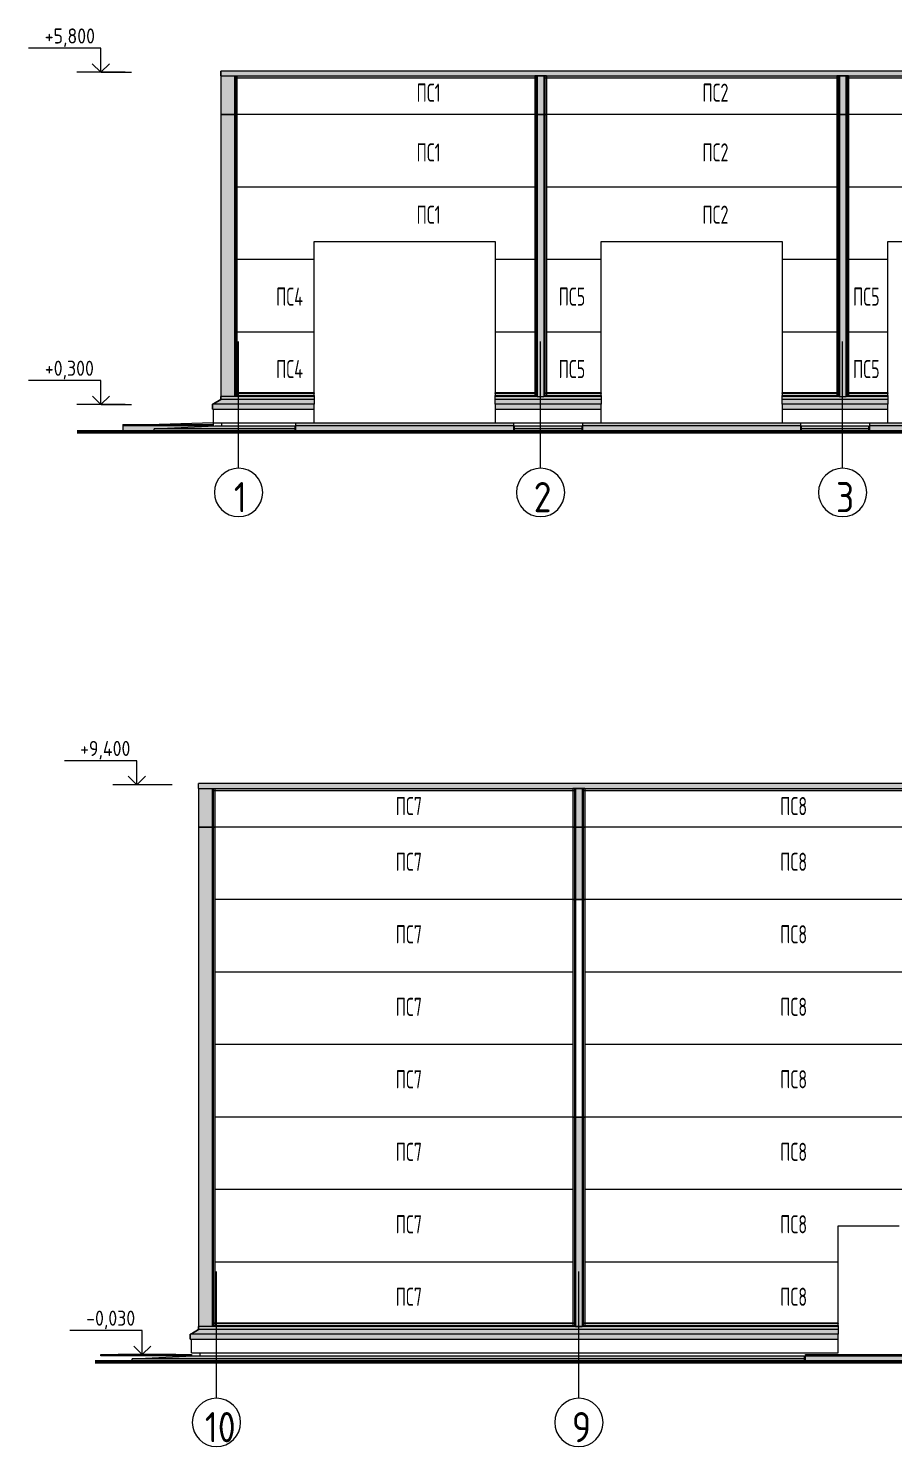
# Model space of a CAD drawing. Header units: millimetres. Extents: x -506865 to 151167, y -255180 to 83543.
# Drawn here: x -3480 to 10844, y -16948 to 6528 of the extents above; entities that cross this region are included whole.
import ezdxf

# ---------------------------------------------------------------- set-up
doc = ezdxf.new("R2010")
doc.units = ezdxf.units.MM
doc.linetypes.add('_ШПТ__20_т__2_5__Линия сетки', pattern=[25, 20, -2.5, 0, -2.5])
for name, color, linetype, lineweight in [('Высотные отметки', 7, 'Continuous', 9), ('Обобщенные модели', 7, 'Continuous', 18), ('Оси', 7, 'Continuous', 9), ('Перекрытия', 7, 'Continuous', 18), ('Текстовые примечания', 7, 'Continuous', 9), ('Типовые аннотации', 7, 'Continuous', 9)]:
    doc.layers.add(name, color=color, linetype=linetype, lineweight=lineweight)
doc.layers.add('Линии', color=7, linetype='Continuous', lineweight=9, true_color=0x00a600)
doc.layers.add('Фундамент несущей конструкции', color=7, linetype='Continuous', lineweight=18, true_color=0x400080)
doc.styles.add('_PP_Text Style', font='cs_gost2304.shx', dxfattribs={"width": 0.8})
doc.styles.add('GOST Common', font='', dxfattribs={"width": 0.9, "height": 350})
doc.styles.add('GOST Common_1', font='', dxfattribs={"width": 0.9, "height": 250})
doc.styles.get('GOST Common').set_extended_font_data('GOST Common')
doc.styles.get('GOST Common_1').set_extended_font_data('GOST Common')

# ---------------------------------------------------------------- blocks, each defined once
blk = doc.blocks.new('190_ФЭ_Цоколь_Типовой - ФЭ-Ц1_140х80-1285203-_О__Ф__1-10__Южный')
at = {"layer": 'Линии', "color": 7, "lineweight": 18}
for p, q in [((-415, 315), (-433, 305)), ((-433, 225), (-433, 305)), ((-295, 385), (-415, 315)), ((-295, 435), (-295, 385))]:
    blk.add_line(p, q, dxfattribs=at)
blk = doc.blocks.new('190_ФЭ_Цоколь_Типовой - ФЭ-Ц1_140х80-1284901-_О__Ф__1-10__Южный')
at = {"layer": 'Обобщенные модели', "true_color": 0x9ea0a1}
for points in [[(-44, 482), (1250, 482), (1250, 491), (-51, 491), (-48, 482)], [(569, 452), (1250, 452), (1250, 482), (-22, 482), (-22, 452)], [(1250, 305), (1250, 385), (-295, 385), (-433, 305), (1230, 305)], [(-275, 225), (1250, 225), (1250, 305), (-433, 305), (-433, 225)], [(-295, 435), (1250, 435), (1250, 452), (-48, 452), (-65, 435), (-295, 435)], [(-65, 385), (1250, 385), (1250, 435), (-295, 435), (-294, 385), (-167, 385)]]:
    blk.add_hatch(color=253, dxfattribs=at).paths.add_polyline_path(points, flags=0)
at = {"layer": 'Линии', "color": 7, "lineweight": 18}
for p, q in [((1250, 492), (-22, 492)), ((1250, 492), (1250, 491)), ((1250, 491), (1250, 482)), ((1250, 452), (1250, 482)), ((-433, 305), (-415, 315)), ((-433, 305), (-433, 225)), ((-415, 315), (-295, 385)), ((-295, 385), (-295, 435)), ((1250, 452), (1250, 435)), ((1250, 435), (1250, 385)), ((1250, 385), (1250, 315)), ((1250, 315), (1250, 305)), ((1250, 225), (1250, 305)), ((-433, 225), (1250, 225))]:
    blk.add_line(p, q, dxfattribs=at)
at = {"layer": 'Обобщенные модели'}
for p, q in [((1250, 491), (-51, 491)), ((1250, 482), (-48, 482)), ((1250, 305), (-433, 305)), ((1250, 435), (-295, 435)), ((1250, 385), (-295, 385)), ((-48, 452), (1250, 452))]:
    blk.add_line(p, q, dxfattribs=at)
blk = doc.blocks.new('190_ФЭ_Цоколь_Типовой - ФЭ-Ц1_140х80-1505001-_О__Ф__1-10__Южный')
at = {"layer": 'Обобщенные модели', "true_color": 0x9ea0a1}
h = blk.add_hatch(color=253, dxfattribs=at)
h.paths.add_polyline_path([(4902, 482), (4928, 482), (4931, 491), (4250, 491), (4250, 482), (4444, 482)], flags=0)
h.paths.add_polyline_path([(5098, 482), (6000, 482), (6000, 491), (5069, 491), (5072, 482)], flags=0)
h = blk.add_hatch(color=253, dxfattribs=at)
h.paths.add_polyline_path([(4344, 452), (4902, 452), (4902, 482), (4250, 482), (4250, 452), (4270, 452)], flags=0)
h.paths.add_polyline_path([(6000, 452), (6000, 482), (5098, 482), (5098, 452), (5980, 452)], flags=0)
for points in [[(6000, 491), (6000, 492), (5980, 491)], [(4250, 385), (6000, 385), (6000, 435), (4250, 435)], [(4250, 305), (6000, 305), (6000, 385), (4250, 385), (4250, 315)], [(5010, 225), (6000, 225), (6000, 305), (4250, 305), (4250, 225), (4990, 225)]]:
    blk.add_hatch(color=253, dxfattribs=at).paths.add_polyline_path(points, flags=0)
h = blk.add_hatch(color=253, dxfattribs=at)
h.paths.add_polyline_path([(5055, 435), (6000, 435), (6000, 452), (5072, 452)], flags=0)
h.paths.add_polyline_path([(4250, 435), (4945, 435), (4928, 452), (4250, 452)], flags=0)
at = {"layer": 'Линии', "color": 7, "lineweight": 18}
for p, q in [((4250, 491), (4250, 492)), ((4902, 492), (4250, 492)), ((4250, 482), (4250, 491)), ((4250, 482), (4250, 452)), ((6000, 492), (5098, 492)), ((6000, 492), (6000, 491)), ((6000, 491), (6000, 482)), ((6000, 452), (6000, 482)), ((4250, 435), (4250, 452)), ((4250, 385), (4250, 435)), ((4250, 315), (4250, 385)), ((4250, 305), (4250, 315)), ((4250, 305), (4250, 225)), ((6000, 452), (6000, 435)), ((6000, 435), (6000, 385)), ((6000, 385), (6000, 315)), ((6000, 315), (6000, 305)), ((6000, 225), (6000, 305)), ((4250, 225), (6000, 225))]:
    blk.add_line(p, q, dxfattribs=at)
at = {"layer": 'Обобщенные модели'}
for p, q in [((4931, 491), (4250, 491)), ((4928, 482), (4250, 482)), ((6000, 491), (5069, 491)), ((6000, 482), (5072, 482)), ((4250, 452), (4928, 452)), ((4945, 435), (4250, 435)), ((6000, 385), (4250, 385)), ((6000, 305), (4250, 305)), ((6000, 435), (5055, 435)), ((5072, 452), (6000, 452))]:
    blk.add_line(p, q, dxfattribs=at)
blk = doc.blocks.new('190_ФЭ_Цоколь_Типовой - ФЭ-Ц1_140х80-V19-_О__Ф__1-10__Южный')
at = {"layer": 'Обобщенные модели', "true_color": 0x9ea0a1}
h = blk.add_hatch(color=253, dxfattribs=at)
h.paths.add_polyline_path([(9902, 482), (9928, 482), (9931, 491), (9000, 491), (9000, 482), (9612, 482)], flags=0)
h.paths.add_polyline_path([(10098, 482), (10750, 482), (10750, 491), (10069, 491), (10072, 482)], flags=0)
h = blk.add_hatch(color=253, dxfattribs=at)
h.paths.add_polyline_path([(9125, 452), (9902, 452), (9902, 482), (9000, 482), (9000, 452), (9020, 452)], flags=0)
h.paths.add_polyline_path([(10750, 452), (10750, 482), (10098, 482), (10098, 452), (10730, 452)], flags=0)
for points in [[(10750, 491), (10750, 492), (10730, 491)], [(10730, 385), (10750, 385), (10750, 435), (9000, 435), (9000, 385), (10698, 385)], [(10747, 305), (10750, 305), (10750, 385), (9000, 385), (9000, 305), (10730, 305)], [(9990, 225), (10750, 225), (10750, 305), (9000, 305), (9000, 225), (9612, 225)]]:
    blk.add_hatch(color=253, dxfattribs=at).paths.add_polyline_path(points, flags=0)
h = blk.add_hatch(color=253, dxfattribs=at)
h.paths.add_polyline_path([(9612, 435), (9945, 435), (9928, 452), (9000, 452), (9000, 435), (9111, 435)], flags=0)
h.paths.add_polyline_path([(10750, 435), (10750, 452), (10072, 452), (10055, 435), (10730, 435)], flags=0)
at = {"layer": 'Линии', "color": 7, "lineweight": 18}
for p, q in [((9000, 491), (9000, 492)), ((9902, 492), (9000, 492)), ((9000, 482), (9000, 491)), ((9000, 482), (9000, 452)), ((10750, 492), (10098, 492)), ((10750, 492), (10750, 491)), ((10750, 491), (10750, 482)), ((10750, 452), (10750, 482)), ((9000, 435), (9000, 452)), ((9000, 385), (9000, 435)), ((9000, 315), (9000, 385)), ((9000, 305), (9000, 315)), ((9000, 305), (9000, 225)), ((10750, 452), (10750, 435)), ((10750, 435), (10750, 385)), ((10750, 385), (10750, 315)), ((10750, 315), (10750, 305)), ((10750, 225), (10750, 305)), ((9000, 225), (10750, 225))]:
    blk.add_line(p, q, dxfattribs=at)
at = {"layer": 'Обобщенные модели'}
for p, q in [((9931, 491), (9000, 491)), ((9928, 482), (9000, 482)), ((10750, 491), (10069, 491)), ((10750, 482), (10072, 482)), ((9000, 452), (9928, 452)), ((9945, 435), (9000, 435)), ((10750, 385), (9000, 385)), ((10750, 305), (9000, 305)), ((10750, 435), (10055, 435)), ((10072, 452), (10750, 452))]:
    blk.add_line(p, q, dxfattribs=at)
blk = doc.blocks.new('190_ФЭ_Стена_Стык вертикальный - ФЭ-C1_110-1290850-_О__Ф__1-10__Южный')
at = {"layer": 'Обобщенные модели', "true_color": 0xcfd0cf}
h = blk.add_hatch(color=254, dxfattribs=at)
h.paths.add_polyline_path([(4928, 452), (4928, 482), (4902, 482), (4902, 452)], flags=0)
h.paths.add_polyline_path([(4928, 492), (4928, 5100), (4902, 5100), (4902, 492)], flags=0)
for points in [[(4945, 435), (4945, 5100), (4928, 5100), (4928, 492), (4931, 491), (4928, 482), (4928, 452), (4945, 435)], [(4945, 435), (5055, 435), (5055, 5100), (4945, 5100), (4945, 831)], [(5055, 435), (5072, 452), (5072, 482), (5069, 491), (5072, 492), (5072, 5100), (5055, 5100), (5055, 435)]]:
    blk.add_hatch(color=254, dxfattribs=at).paths.add_polyline_path(points, flags=0)
h = blk.add_hatch(color=254, dxfattribs=at)
h.paths.add_polyline_path([(5072, 452), (5098, 452), (5098, 482), (5072, 482), (5072, 452)], flags=0)
h.paths.add_polyline_path([(5098, 492), (5098, 5100), (5072, 5100), (5072, 492)], flags=0)
at = {"layer": 'Линии', "color": 7, "lineweight": 18}
for p, q in [((4928, 5100), (4902, 5100)), ((4902, 5100), (4902, 491)), ((4945, 5100), (4928, 5100)), ((5055, 5100), (4945, 5100)), ((5072, 5100), (5055, 5100)), ((5098, 5100), (5072, 5100)), ((5098, 5100), (5098, 491)), ((4902, 482), (4902, 452)), ((5098, 482), (5098, 452)), ((4902, 452), (4928, 452)), ((4928, 452), (4945, 435)), ((4945, 435), (5055, 435)), ((5055, 435), (5072, 452)), ((5072, 452), (5098, 452))]:
    blk.add_line(p, q, dxfattribs=at)
at = {"layer": 'Обобщенные модели'}
for p, q in [((4928, 5100), (4928, 491)), ((4945, 5100), (4945, 435)), ((5055, 5100), (5055, 435)), ((5072, 5100), (5072, 491)), ((4928, 482), (4928, 452)), ((5072, 482), (5072, 452))]:
    blk.add_line(p, q, dxfattribs=at)
blk = doc.blocks.new('190_ФЭ_Стена_Стык вертикальный - ФЭ-C1_110-1306445-_О__Ф__1-10__Южный')
at = {"layer": 'Обобщенные модели', "true_color": 0xcfd0cf}
for points in [[(20928, 8700), (20928, 9307), (20902, 9307), (20902, 8700)], [(20945, 8700), (20945, 9340), (20928, 9340), (20928, 8700)], [(20990, 8700), (21055, 8700), (21055, 9340), (20945, 9340), (20945, 8700)], [(21055, 8700), (21072, 8700), (21072, 9340), (21055, 9340), (21055, 8760)], [(21098, 8700), (21098, 9307), (21072, 9307), (21072, 8700)]]:
    blk.add_hatch(color=254, dxfattribs=at).paths.add_polyline_path(points, flags=0)
at = {"layer": 'Линии', "color": 7, "lineweight": 18}
for p, q in [((20928, 9340), (20902, 9340)), ((20902, 9340), (20902, 8700)), ((20945, 9340), (20928, 9340)), ((21055, 9340), (20945, 9340)), ((21072, 9340), (21055, 9340)), ((21098, 9340), (21072, 9340)), ((21098, 9340), (21098, 8700)), ((20902, 8700), (20928, 8700)), ((20928, 8700), (20945, 8700)), ((20945, 8700), (21055, 8700)), ((21055, 8700), (21072, 8700)), ((21072, 8700), (21098, 8700))]:
    blk.add_line(p, q, dxfattribs=at)
at = {"layer": 'Обобщенные модели'}
for p, q in [((20928, 9340), (20928, 8700)), ((20945, 9340), (20945, 8700)), ((21055, 9340), (21055, 8700)), ((21072, 9340), (21072, 8700))]:
    blk.add_line(p, q, dxfattribs=at)
blk = doc.blocks.new('190_ФЭ_Парапет_Сэндвич - ФЭ-К1_150-1300769-_О__Ф__1-10__Южный')
at = {"layer": 'Линии', "color": 7, "lineweight": 18}
blk.add_line((-295, 5820), (-295, 5740), dxfattribs=at)
blk = doc.blocks.new('190_ФЭ_Парапет_Сэндвич - ФЭ-К1_150-1312251-_О__Ф__1-10__Южный')
at = {"layer": 'Обобщенные модели', "true_color": 0xcfd0cf}
for points in [[(14779, 5740), (15098, 5740), (15098, 5820), (-295, 5820), (-295, 5740), (14725, 5740)], [(7028, 5707), (9928, 5707), (9928, 5740), (10072, 5740), (10072, 5707), (14928, 5707), (14928, 5740), (15072, 5740), (15072, 5707), (15098, 5707), (15098, 5740), (-48, 5740), (-48, 5707), (4928, 5707), (4928, 5740), (5072, 5740), (5072, 5707)]]:
    blk.add_hatch(color=254, dxfattribs=at).paths.add_polyline_path(points, flags=0)
at = {"layer": 'Линии', "color": 7, "lineweight": 18}
for p, q in [((15098, 5820), (-295, 5820)), ((-295, 5740), (-295, 5820)), ((-295, 5740), (15098, 5740)), ((-48, 5707), (4928, 5707)), ((5072, 5707), (9928, 5707)), ((10072, 5707), (14928, 5707)), ((15072, 5707), (15098, 5707)), ((15098, 5820), (15098, 5740)), ((15098, 5740), (15098, 5707))]:
    blk.add_line(p, q, dxfattribs=at)
blk = doc.blocks.new('190_ФЭ_Стена_Стык угловой внешний фигурный - ФЭ-У1_230х230-1307890-_О__Ф__1-10__Южный')
at = {"layer": 'Обобщенные модели', "true_color": 0xcfd0cf}
for points in [[(-295, 435), (-65, 435), (-65, 5100), (-295, 5100), (-295, 831)], [(-65, 435), (-48, 452), (-48, 482), (-51, 491), (-48, 492), (-48, 5100), (-65, 5100), (-65, 435)]]:
    blk.add_hatch(color=254, dxfattribs=at).paths.add_polyline_path(points, flags=0)
h = blk.add_hatch(color=254, dxfattribs=at)
h.paths.add_polyline_path([(-22, 452), (-22, 482), (-48, 482), (-48, 452)], flags=0)
h.paths.add_polyline_path([(-31, 492), (-22, 492), (-22, 5100), (-48, 5100), (-48, 492)], flags=0)
at = {"layer": 'Линии', "color": 7, "lineweight": 18}
for p, q in [((-295, 5100), (-65, 5100)), ((-295, 5100), (-295, 435)), ((-65, 5100), (-48, 5100)), ((-48, 5100), (-22, 5100)), ((-22, 491), (-22, 5100)), ((-22, 452), (-22, 482)), ((-65, 435), (-295, 435))]:
    blk.add_line(p, q, dxfattribs=at)
at = {"layer": 'Обобщенные модели'}
for p, q in [((-65, 435), (-65, 5100)), ((-48, 491), (-48, 5100)), ((-48, 452), (-48, 482))]:
    blk.add_line(p, q, dxfattribs=at)
blk = doc.blocks.new('190_ФЭ_Стена_Стык угловой внешний фигурный - ФЭ-У1_230х230-1306185-_О__Ф__1-10__Южный')
at = {"layer": 'Обобщенные модели', "true_color": 0xcfd0cf}
for points in [[(-275, 5100), (-65, 5100), (-65, 5740), (-295, 5740), (-295, 5100)], [(-48, 5100), (-48, 5740), (-65, 5740), (-65, 5100)], [(-22, 5100), (-22, 5707), (-48, 5707), (-48, 5100), (-23, 5100)]]:
    blk.add_hatch(color=254, dxfattribs=at).paths.add_polyline_path(points, flags=0)
at = {"layer": 'Линии', "color": 7, "lineweight": 18}
for p, q in [((-295, 5740), (-65, 5740)), ((-295, 5740), (-295, 5100)), ((-65, 5740), (-48, 5740)), ((-48, 5740), (-22, 5740)), ((-22, 5100), (-22, 5740)), ((-65, 5100), (-295, 5100)), ((-48, 5100), (-65, 5100)), ((-22, 5100), (-48, 5100))]:
    blk.add_line(p, q, dxfattribs=at)
at = {"layer": 'Обобщенные модели'}
for p, q in [((-65, 5100), (-65, 5740)), ((-48, 5100), (-48, 5740))]:
    blk.add_line(p, q, dxfattribs=at)
blk = doc.blocks.new('190_ФЭ_Цоколь_Типовой - ФЭ-Ц1_140х80-1286516-_О__Ф__10-1__Северный')
at = {"layer": 'Линии', "color": 7, "lineweight": 18}
for p, q in [((-45415, 315), (-45433, 305)), ((-45433, 225), (-45433, 305)), ((-45295, 385), (-45415, 315)), ((-45295, 435), (-45295, 385))]:
    blk.add_line(p, q, dxfattribs=at)
blk = doc.blocks.new('190_ФЭ_Цоколь_Типовой - ФЭ-Ц1_140х80-1287145-_О__Ф__10-1__Северный')
at = {"layer": 'Обобщенные модели', "true_color": 0x9ea0a1}
h = blk.add_hatch(color=253, dxfattribs=at)
h.paths.add_polyline_path([(-38928, 482), (-34705, 482), (-34705, 491), (-38931, 491), (-38928, 482)], flags=0)
h.paths.add_polyline_path([(-45048, 482), (-39072, 482), (-39069, 491), (-45051, 491), (-45048, 482)], flags=0)
h = blk.add_hatch(color=253, dxfattribs=at)
h.paths.add_polyline_path([(-45048, 452), (-39072, 452), (-39072, 482), (-45048, 482)], flags=0)
h.paths.add_polyline_path([(-34705, 452), (-34705, 482), (-38928, 482), (-38928, 452), (-35207, 452)], flags=0)
for points in [[(-34705, 491), (-34705, 492), (-35207, 491)], [(-34705, 305), (-34705, 385), (-45295, 385), (-45433, 305), (-34723, 305)], [(-38990, 225), (-34705, 225), (-34705, 305), (-45433, 305), (-45433, 225), (-39010, 225)], [(-38990, 385), (-34705, 385), (-34705, 435), (-45295, 435), (-45295, 385), (-39010, 385)], [(-38990, 435), (-34705, 435), (-34705, 452), (-38928, 452), (-38945, 435), (-39055, 435), (-39072, 452), (-45048, 452), (-45065, 435), (-39010, 435)]]:
    blk.add_hatch(color=253, dxfattribs=at).paths.add_polyline_path(points, flags=0)
at = {"layer": 'Линии', "color": 7, "lineweight": 18}
for p, q in [((-39098, 492), (-45022, 492)), ((-34705, 492), (-38902, 492)), ((-34705, 492), (-34705, 491)), ((-34705, 491), (-34705, 482)), ((-34705, 452), (-34705, 482)), ((-45433, 305), (-45415, 315)), ((-45433, 305), (-45433, 225)), ((-45415, 315), (-45295, 385)), ((-45295, 385), (-45295, 435)), ((-34705, 452), (-34705, 435)), ((-34705, 435), (-34705, 385)), ((-34705, 385), (-34705, 315)), ((-34705, 315), (-34705, 305)), ((-34705, 225), (-34705, 305)), ((-45433, 225), (-34705, 225))]:
    blk.add_line(p, q, dxfattribs=at)
at = {"layer": 'Обобщенные модели'}
for p, q in [((-39069, 491), (-45051, 491)), ((-39072, 482), (-45048, 482)), ((-34705, 491), (-38931, 491)), ((-34705, 482), (-38928, 482)), ((-34705, 305), (-45433, 305)), ((-34705, 435), (-45295, 435)), ((-34705, 385), (-45295, 385)), ((-45048, 452), (-39072, 452)), ((-38928, 452), (-34705, 452))]:
    blk.add_line(p, q, dxfattribs=at)
blk = doc.blocks.new('190_ФЭ_Стена_Стык вертикальный - ФЭ-C1_110-1292203-_О__Ф__10-1__Северный')
at = {"layer": 'Обобщенные модели', "true_color": 0xcfd0cf}
for points in [[(-39072, 492), (-39072, 3900), (-39098, 3900), (-39098, 492)], [(-39055, 435), (-39055, 3900), (-39072, 3900), (-39072, 492), (-39069, 491), (-39072, 482), (-39072, 452), (-39060, 440)], [(-38945, 435), (-38945, 3900), (-39055, 3900), (-39055, 435), (-38990, 435)], [(-38945, 435), (-38928, 452), (-38928, 482), (-38931, 491), (-38928, 492), (-38928, 3900), (-38945, 3900), (-38945, 440)], [(-38902, 492), (-38902, 3900), (-38928, 3900), (-38928, 492)]]:
    blk.add_hatch(color=254, dxfattribs=at).paths.add_polyline_path(points, flags=0)
at = {"layer": 'Линии', "color": 7, "lineweight": 18}
for p, q in [((-39072, 3900), (-39098, 3900)), ((-39098, 3900), (-39098, 491)), ((-39055, 3900), (-39072, 3900)), ((-38945, 3900), (-39055, 3900)), ((-38928, 3900), (-38945, 3900)), ((-38902, 3900), (-38928, 3900)), ((-38902, 3900), (-38902, 491)), ((-39098, 482), (-39098, 452)), ((-38902, 482), (-38902, 452)), ((-39098, 452), (-39072, 452)), ((-39072, 452), (-39055, 435)), ((-39055, 435), (-38945, 435)), ((-38945, 435), (-38928, 452)), ((-38928, 452), (-38902, 452))]:
    blk.add_line(p, q, dxfattribs=at)
at = {"layer": 'Обобщенные модели'}
for p, q in [((-39072, 3900), (-39072, 491)), ((-39055, 3900), (-39055, 435)), ((-38945, 3900), (-38945, 435)), ((-38928, 3900), (-38928, 491)), ((-39072, 482), (-39072, 452)), ((-38928, 482), (-38928, 452))]:
    blk.add_line(p, q, dxfattribs=at)
blk = doc.blocks.new('190_ФЭ_Стена_Стык вертикальный - ФЭ-C1_110-1291943-_О__Ф__10-1__Северный')
at = {"layer": 'Обобщенные модели', "true_color": 0xcfd0cf}
for points in [[(-39072, 7500), (-39072, 8700), (-39098, 8700), (-39097, 7500), (-39088, 7500)], [(-39055, 7500), (-39055, 8700), (-39072, 8700), (-39072, 7500)], [(-38945, 7500), (-38945, 8700), (-39055, 8700), (-39055, 7500), (-38990, 7500)], [(-38945, 7500), (-38928, 7500), (-38928, 8700), (-38945, 8700), (-38945, 8661)], [(-38902, 7500), (-38902, 8700), (-38928, 8700), (-38928, 7500), (-38903, 7500)]]:
    blk.add_hatch(color=254, dxfattribs=at).paths.add_polyline_path(points, flags=0)
at = {"layer": 'Линии', "color": 7, "lineweight": 18}
for p, q in [((-39072, 8700), (-39098, 8700)), ((-39098, 8700), (-39098, 7500)), ((-39055, 8700), (-39072, 8700)), ((-38945, 8700), (-39055, 8700)), ((-38928, 8700), (-38945, 8700)), ((-38902, 8700), (-38928, 8700)), ((-38902, 8700), (-38902, 7500)), ((-39098, 7500), (-39072, 7500)), ((-39072, 7500), (-39055, 7500)), ((-39055, 7500), (-38945, 7500)), ((-38945, 7500), (-38928, 7500)), ((-38928, 7500), (-38902, 7500))]:
    blk.add_line(p, q, dxfattribs=at)
at = {"layer": 'Обобщенные модели'}
for p, q in [((-39072, 8700), (-39072, 7500)), ((-39055, 8700), (-39055, 7500)), ((-38945, 8700), (-38945, 7500)), ((-38928, 8700), (-38928, 7500))]:
    blk.add_line(p, q, dxfattribs=at)
blk = doc.blocks.new('190_ФЭ_Стена_Стык вертикальный - ФЭ-C1_110-1306445-_О__Ф__10-1__Северный')
at = {"layer": 'Обобщенные модели', "true_color": 0xcfd0cf}
for points in [[(-39072, 8700), (-39072, 9307), (-39098, 9307), (-39098, 8700)], [(-39055, 8700), (-39055, 9340), (-39072, 9340), (-39072, 8700)], [(-38945, 8700), (-38945, 9340), (-39055, 9340), (-39055, 8700), (-38990, 8700)], [(-38928, 8700), (-38928, 9340), (-38945, 9340), (-38945, 8700)], [(-38902, 8700), (-38902, 9307), (-38928, 9307), (-38928, 8700)]]:
    blk.add_hatch(color=254, dxfattribs=at).paths.add_polyline_path(points, flags=0)
at = {"layer": 'Линии', "color": 7, "lineweight": 18}
for p, q in [((-39072, 9340), (-39098, 9340)), ((-39098, 9340), (-39098, 8700)), ((-39055, 9340), (-39072, 9340)), ((-38945, 9340), (-39055, 9340)), ((-38928, 9340), (-38945, 9340)), ((-38902, 9340), (-38928, 9340)), ((-38902, 9340), (-38902, 8700)), ((-39098, 8700), (-39072, 8700)), ((-39072, 8700), (-39055, 8700)), ((-39055, 8700), (-38945, 8700)), ((-38945, 8700), (-38928, 8700)), ((-38928, 8700), (-38902, 8700))]:
    blk.add_line(p, q, dxfattribs=at)
at = {"layer": 'Обобщенные модели'}
for p, q in [((-39072, 9340), (-39072, 8700)), ((-39055, 9340), (-39055, 8700)), ((-38945, 9340), (-38945, 8700)), ((-38928, 9340), (-38928, 8700))]:
    blk.add_line(p, q, dxfattribs=at)
blk = doc.blocks.new('190_ФЭ_Парапет_Сэндвич - ФЭ-К1_150-1300843-_О__Ф__10-1__Северный')
at = {"layer": 'Обобщенные модели', "true_color": 0xcfd0cf}
for points in [[(-15755, 9340), (-14705, 9340), (-14705, 9420), (-45295, 9420), (-45295, 9340), (-17052, 9340)], [(-32614, 9307), (-27072, 9307), (-27072, 9340), (-26928, 9340), (-26928, 9307), (-21072, 9307), (-21072, 9340), (-20928, 9340), (-20928, 9307), (-15072, 9307), (-15072, 9340), (-45048, 9340), (-45048, 9307), (-39072, 9307), (-39072, 9340), (-38928, 9340), (-38928, 9307), (-33072, 9307), (-33072, 9340), (-32928, 9340), (-32928, 9307)]]:
    blk.add_hatch(color=254, dxfattribs=at).paths.add_polyline_path(points, flags=0)
at = {"layer": 'Линии', "color": 7, "lineweight": 18}
for p, q in [((-14705, 9420), (-45295, 9420)), ((-45295, 9340), (-45295, 9420)), ((-14705, 9420), (-14705, 9340)), ((-45295, 9340), (-14705, 9340)), ((-45048, 9307), (-39072, 9307)), ((-38928, 9307), (-33072, 9307)), ((-32928, 9307), (-27072, 9307)), ((-26928, 9307), (-21072, 9307)), ((-20928, 9307), (-15072, 9307))]:
    blk.add_line(p, q, dxfattribs=at)
blk = doc.blocks.new('190_ФЭ_Стена_Стык угловой внешний фигурный - ФЭ-У1_230х230-1304173-_О__Ф__10-1__Северный')
at = {"layer": 'Обобщенные модели', "true_color": 0xcfd0cf}
for points in [[(-45065, 435), (-45065, 8700), (-45295, 8700), (-45295, 435), (-45275, 435)], [(-45065, 435), (-45048, 452), (-45048, 482), (-45051, 491), (-45048, 492), (-45048, 8700), (-45065, 8700), (-45065, 435)], [(-45022, 492), (-45022, 8700), (-45048, 8700), (-45048, 492)]]:
    blk.add_hatch(color=254, dxfattribs=at).paths.add_polyline_path(points, flags=0)
at = {"layer": 'Линии', "color": 7, "lineweight": 18}
for p, q in [((-45295, 8700), (-45065, 8700)), ((-45295, 8700), (-45295, 435)), ((-45065, 8700), (-45048, 8700)), ((-45048, 8700), (-45022, 8700)), ((-45022, 491), (-45022, 8700)), ((-45022, 452), (-45022, 482)), ((-45065, 435), (-45295, 435))]:
    blk.add_line(p, q, dxfattribs=at)
at = {"layer": 'Обобщенные модели'}
for p, q in [((-45065, 435), (-45065, 8700)), ((-45048, 491), (-45048, 8700)), ((-45048, 452), (-45048, 482))]:
    blk.add_line(p, q, dxfattribs=at)
blk = doc.blocks.new('190_ФЭ_Стена_Стык угловой внешний фигурный - ФЭ-У1_230х230-1306185-_О__Ф__10-1__Северный')
at = {"layer": 'Обобщенные модели', "true_color": 0xcfd0cf}
for points in [[(-45295, 8700), (-45065, 8700), (-45065, 9340), (-45295, 9340)], [(-45048, 8700), (-45048, 9340), (-45065, 9340), (-45065, 8700)], [(-45032, 8700), (-45022, 8700), (-45023, 9307), (-45048, 9307), (-45048, 8700)]]:
    blk.add_hatch(color=254, dxfattribs=at).paths.add_polyline_path(points, flags=0)
at = {"layer": 'Линии', "color": 7, "lineweight": 18}
for p, q in [((-45295, 9340), (-45065, 9340)), ((-45295, 9340), (-45295, 8700)), ((-45065, 9340), (-45048, 9340)), ((-45048, 9340), (-45022, 9340)), ((-45022, 8700), (-45022, 9340)), ((-45065, 8700), (-45295, 8700)), ((-45048, 8700), (-45065, 8700)), ((-45022, 8700), (-45048, 8700))]:
    blk.add_line(p, q, dxfattribs=at)
at = {"layer": 'Обобщенные модели'}
for p, q in [((-45065, 8700), (-45065, 9340)), ((-45048, 8700), (-45048, 9340))]:
    blk.add_line(p, q, dxfattribs=at)
blk = doc.blocks.new('Ось сетки - Круг_Ø8 мм-6577-_О__Ф__1-10__Южный')
at = {"layer": 'Оси', "lineweight": 20}
for start, end in [(360, 180), (180, 360)]:
    blk.add_arc((0, -1900), 400, start, end, dxfattribs=at)
blk = doc.blocks.new('Высотные отметки - Стрелка вверх-5091-_О__Ф__1-10__Южный')
at = {"layer": 'Типовые аннотации'}
for p, q in [((-2280, 6200), (-3480, 6200)), ((-2280, 5800), (-2280, 6200)), ((-1880, 5800), (-2680, 5800))]:
    blk.add_line(p, q, dxfattribs=at)
at = {"layer": 'Типовые аннотации', "lineweight": 20}
for q in [(-2422, 5941), (-2139, 5941)]:
    blk.add_line((-2280, 5800), q, dxfattribs=at)
blk = doc.blocks.new('Ось сетки - Круг_Ø8 мм-6577-_О__Ф__10-1__Северный')
at = {"layer": 'Оси', "lineweight": 20}
for start, end in [(360, 180), (180, 360)]:
    blk.add_arc((0, -1900), 400, start, end, dxfattribs=at)
blk = doc.blocks.new('Высотные отметки - Стрелка вверх-5091-_О__Ф__10-1__Северный')
at = {"layer": 'Типовые аннотации'}
for p, q in [((2301, 6200), (3501, 6200)), ((2301, 5800), (2301, 6200)), ((1901, 5800), (2701, 5800))]:
    blk.add_line(p, q, dxfattribs=at)
at = {"layer": 'Типовые аннотации', "lineweight": 20}
for q in [(2160, 5941), (2443, 5941)]:
    blk.add_line((2301, 5800), q, dxfattribs=at)

msp = doc.modelspace()

# ---------------------------------------------------------------- hatches: boundary and pattern name
at = {"layer": 'Перекрытия', "true_color": 0xbabfc5}
h = msp.add_hatch(color=9, dxfattribs=at)
h.paths.add_polyline_path([(-1915, -150), (-1395, -150), (-1395, -100), (-415, -50), (-1915, -50)], flags=0)
h.paths.add_polyline_path([(-1315, -30), (-415, -30), (-415, 0), (-723, -10)], flags=0)
for points in [[(950, -50), (4550, -50), (4550, 0), (950, 0), (950, -22)], [(7028, -50), (9300, -50), (9300, 0), (5700, 0), (5700, -50), (5980, -50)], [(12196, -50), (14050, -50), (14050, 0), (10450, 0), (10450, -50), (10904, -50)], [(4444, -150), (4550, -150), (4550, -50), (950, -50), (950, -150), (3152, -150)], [(9300, -150), (9300, -50), (5700, -50), (5700, -150), (8320, -150)], [(14050, -150), (14050, -50), (10450, -50), (10450, -150), (13488, -150)], [(11483, -15544), (11483, -15444), (9383, -15444), (9383, -15544), (11371, -15544)]]:
    msp.add_hatch(color=9, dxfattribs=at).paths.add_polyline_path(points, flags=0)
at = {"layer": 'Перекрытия', "true_color": 0xc0c0c0}
for points in [[(-1915, -50), (-415, -50), (-415, -30), (-1915, -30)], [(-949, -15444), (-782, -15444), (-782, -15424), (-2282, -15424), (-2282, -15444), (-1762, -15444)], [(10913, -15444), (11483, -15444), (11483, -15424), (9383, -15424), (9383, -15444), (10883, -15444)]]:
    msp.add_hatch(color=9, dxfattribs=at).paths.add_polyline_path(points, flags=0)
at = {"layer": 'Перекрытия', "true_color": 0xb9d0cb}
for points in [[(569, -100), (930, -100), (930, -50), (-395, -50), (-1395, -100), (-125, -100)], [(930, -150), (930, -100), (-1395, -100), (-1395, -150), (569, -150)], [(5010, -100), (5680, -100), (5680, -50), (4570, -50), (4570, -100), (4990, -100)], [(4570, -150), (5680, -150), (5680, -100), (4570, -100)], [(10430, -100), (10430, -50), (9320, -50), (9320, -100), (9612, -100)], [(9612, -150), (10430, -150), (10430, -100), (9320, -100), (9320, -150)], [(2942, -15494), (9363, -15494), (9363, -15444), (-762, -15444), (-1762, -15494), (2852, -15494)], [(1645, -15544), (9363, -15544), (9363, -15494), (-1762, -15494), (-1762, -15544), (348, -15544)]]:
    msp.add_hatch(color=9, dxfattribs=at).paths.add_polyline_path(points, flags=0)
at = {"layer": 'Фундамент несущей конструкции', "true_color": 0xbabfc5}
h = msp.add_hatch(color=9, dxfattribs=at)
h.paths.add_polyline_path([(9320, -150), (9320, -100), (9300, -100), (9300, -150)], flags=0)
h.paths.add_polyline_path([(20565, -150), (20565, -100), (20545, -100), (20545, -150)], flags=0)
h.paths.add_polyline_path([(950, -150), (950, -100), (930, -100), (930, -150)], flags=0)
h.paths.add_polyline_path([(18145, -150), (18145, -100), (18125, -100), (18125, -150)], flags=0)
h.paths.add_polyline_path([(4550, -150), (4570, -150), (4570, -100), (4550, -100)], flags=0)
h.paths.add_polyline_path([(14070, -150), (14070, -100), (14050, -100), (14050, -150)], flags=0)
h.paths.add_polyline_path([(5680, -150), (5700, -150), (5700, -100), (5680, -100)], flags=0)
h.paths.add_polyline_path([(10450, -150), (10450, -100), (10430, -100), (10430, -150)], flags=0)
h = msp.add_hatch(color=9, dxfattribs=at)
h.paths.add_polyline_path([(39483, -15544), (39503, -15544), (39503, -15494), (39483, -15494), (39483, -15506)], flags=0)
h.paths.add_polyline_path([(9363, -15544), (9383, -15544), (9383, -15494), (9363, -15494)], flags=0)
h.paths.add_polyline_path([(11483, -15544), (11503, -15544), (11503, -15494), (11483, -15494)], flags=0)
h.paths.add_polyline_path([(32363, -15544), (32383, -15544), (32383, -15494), (32363, -15494), (32363, -15522)], flags=0)
h.paths.add_polyline_path([(34483, -15544), (34503, -15544), (34503, -15494), (34483, -15494), (34483, -15517)], flags=0)
h.paths.add_polyline_path([(37363, -15544), (37383, -15544), (37383, -15494), (37363, -15494), (37363, -15511)], flags=0)

# ---------------------------------------------------------------- linework, layer by layer
at = {"layer": 'Высотные отметки'}
for p, q in [((-2275, 5800), (-2280, 5800)), ((-2275, 300), (-2278, 300)), ((-1683, -5994), (-1684, -5994)), ((-1598, -5994), (-1683, -5994)), ((-1038, -15424), (-1594, -15424))]:
    msp.add_line(p, q, dxfattribs=at)
at = {"layer": 'Линии', "color": 7, "true_color": 0xffffff}
for p, q in [((-2275, 5800), (-1775, 5800)), ((-2275, 300), (-1775, 300)), ((-1098, -5994), (-1598, -5994))]:
    msp.add_line(p, q, dxfattribs=at)
at = {"layer": 'Линии', "color": 7, "lineweight": 18}
for p, q in [((4902, 5100), (-22, 5100)), ((9902, 5100), (5098, 5100)), ((14902, 5100), (10098, 5100)), ((4902, 3900), (-22, 3900)), ((9902, 3900), (5098, 3900)), ((14902, 3900), (10098, 3900)), ((1250, 492), (1250, 3001)), ((1250, 3001), (4250, 3001)), ((4250, 3001), (4250, 492)), ((6000, 492), (6000, 3000)), ((6000, 3000), (9000, 3000)), ((9000, 3000), (9000, 492)), ((10750, 492), (10750, 3001)), ((10750, 3001), (13750, 3001)), ((1250, 2700), (-22, 2700)), ((4902, 2700), (4250, 2700)), ((6000, 2700), (5098, 2700)), ((9902, 2700), (9000, 2700)), ((10750, 2700), (10098, 2700)), ((1250, 1500), (-22, 1500)), ((4902, 1500), (4250, 1500)), ((6000, 1500), (5098, 1500)), ((9902, 1500), (9000, 1500)), ((10750, 1500), (10098, 1500)), ((-415, 0), (-1315, -30)), ((-415, -50), (-415, 225)), ((-415, 0), (10750, 0)), ((-275, -50), (-275, 0)), ((950, -150), (950, 0)), ((1250, 0), (1250, 225)), ((4250, 225), (4250, 0)), ((4550, 0), (4550, -150)), ((6000, 0), (6000, 225)), ((9000, 225), (9000, 0)), ((9300, 0), (9300, -150)), ((10450, 0), (18690, 0)), ((10750, 0), (10750, 225)), ((-1915, -30), (-415, -30)), ((-1915, -30), (-1915, -150)), ((-415, -50), (-1915, -50)), ((-1395, -100), (-395, -50)), ((-1395, -150), (-1395, -100)), ((-395, -50), (930, -50)), ((930, -50), (930, -150)), ((930, -100), (950, -100)), ((4550, -100), (4570, -100)), ((4570, -50), (5680, -50)), ((4570, -150), (4570, -50)), ((5680, -50), (5680, -150)), ((5680, -100), (5700, -100)), ((5700, -150), (5700, 0)), ((9300, -100), (9320, -100)), ((9320, -50), (10430, -50)), ((9320, -150), (9320, -50)), ((10430, -50), (10430, -150)), ((10430, -100), (10450, -100)), ((10450, -150), (10450, 0)), ((5535, -6694), (-389, -6694)), ((11535, -6694), (5731, -6694)), ((5535, -7894), (-389, -7894)), ((5561, -7894), (5535, -7894)), ((5535, -7894), (5535, -11494)), ((5578, -7894), (5561, -7894)), ((5688, -7894), (5578, -7894)), ((5705, -7894), (5688, -7894)), ((5731, -7894), (5705, -7894)), ((11535, -7894), (5731, -7894)), ((5731, -7894), (5731, -11494)), ((5535, -9094), (-389, -9094)), ((11535, -9094), (5731, -9094)), ((5535, -10294), (-389, -10294)), ((11535, -10294), (5731, -10294)), ((5535, -11494), (-389, -11494)), ((5535, -11494), (5561, -11494)), ((5561, -11494), (5578, -11494)), ((5578, -11494), (5688, -11494)), ((5688, -11494), (5705, -11494)), ((5705, -11494), (5731, -11494)), ((11535, -11494), (5731, -11494)), ((5535, -12694), (-389, -12694)), ((11333, -12694), (5731, -12694)), ((9928, -14902), (9928, -13294)), ((9928, -13294), (10938, -13294)), ((5535, -13894), (-389, -13894)), ((9928, -13894), (5731, -13894)), ((-782, -15394), (-782, -15169)), ((9928, -15394), (9928, -15169)), ((-2282, -15424), (-782, -15424)), ((-2282, -15444), (-2282, -15424)), ((-782, -15444), (-2282, -15444)), ((-1762, -15494), (-762, -15444)), ((-1762, -15544), (-1762, -15494)), ((-782, -15394), (9928, -15394)), ((-782, -15424), (-782, -15444)), ((-762, -15444), (9363, -15444)), ((-642, -15394), (-642, -15444)), ((9363, -15444), (9363, -15544)), ((9363, -15494), (9383, -15494)), ((9383, -15544), (9383, -15424)), ((9383, -15424), (11483, -15424)), ((9383, -15444), (11483, -15444))]:
    msp.add_line(p, q, dxfattribs=at)
at = {"layer": 'Линии', "color": 7, "lineweight": 50}
for p, q in [((46689, -150), (-2675, -150)), ((47135, -15544), (-2375, -15544))]:
    msp.add_line(p, q, dxfattribs=at)
at = {"layer": 'Обобщенные модели'}
for p, q in [((5561, -7894), (5561, -11494)), ((5578, -7894), (5578, -11494)), ((5688, -7894), (5688, -11494)), ((5705, -7894), (5705, -11494))]:
    msp.add_line(p, q, dxfattribs=at)
at = {"layer": 'Оси', "linetype": '_ШПТ__20_т__2_5__Линия сетки'}
for p, q in [((0, -754), (0, 1346)), ((0, -754), (0, 1346)), ((5000, -754), (5000, 1346)), ((5000, -754), (5000, 1346)), ((10000, -754), (10000, 1346)), ((10000, -754), (10000, 1346)), ((-367, -16148), (-367, -14048)), ((-367, -16148), (-367, -14048)), ((5633, -16148), (5633, -14048)), ((5633, -16148), (5633, -14048))]:
    msp.add_line(p, q, dxfattribs=at)
at = {"layer": 'Перекрытия'}
for p, q in [((930, -100), (-1395, -100)), ((4550, -50), (950, -50)), ((5680, -100), (4570, -100)), ((9300, -50), (5700, -50)), ((10430, -100), (9320, -100)), ((14050, -50), (10450, -50)), ((9363, -15494), (-1762, -15494))]:
    msp.add_line(p, q, dxfattribs=at)

# ---------------------------------------------------------------- block references
at = {"layer": 'Высотные отметки', "lineweight": 20}
for p in [(0, 0), (2, -5500)]:
    msp.add_blockref('Высотные отметки - Стрелка вверх-5091-_О__Ф__1-10__Южный', p, dxfattribs=at)
at = {"layer": 'Высотные отметки', "lineweight": 20, "extrusion": (0, 0, -1)}
for p in [(-617, -11794), (-707, -21224)]:
    msp.add_blockref('Высотные отметки - Стрелка вверх-5091-_О__Ф__10-1__Северный', p, dxfattribs=at)
at = {"layer": 'Обобщенные модели'}
for name, p in [('190_ФЭ_Парапет_Сэндвич - ФЭ-К1_150-1300769-_О__Ф__1-10__Южный', (0, 0)), ('190_ФЭ_Парапет_Сэндвич - ФЭ-К1_150-1312251-_О__Ф__1-10__Южный', (0, 0)), ('190_ФЭ_Стена_Стык угловой внешний фигурный - ФЭ-У1_230х230-1306185-_О__Ф__1-10__Южный', (0, 0)), ('190_ФЭ_Стена_Стык вертикальный - ФЭ-C1_110-1306445-_О__Ф__1-10__Южный', (-16000, -3600)), ('190_ФЭ_Стена_Стык вертикальный - ФЭ-C1_110-1306445-_О__Ф__1-10__Южный', (-11000, -3600)), ('190_ФЭ_Стена_Стык угловой внешний фигурный - ФЭ-У1_230х230-1307890-_О__Ф__1-10__Южный', (0, 0)), ('190_ФЭ_Стена_Стык вертикальный - ФЭ-C1_110-1290850-_О__Ф__1-10__Южный', (0, 0)), ('190_ФЭ_Стена_Стык вертикальный - ФЭ-C1_110-1290850-_О__Ф__1-10__Южный', (5000, 0)), ('190_ФЭ_Цоколь_Типовой - ФЭ-Ц1_140х80-1284901-_О__Ф__1-10__Южный', (0, 0)), ('190_ФЭ_Цоколь_Типовой - ФЭ-Ц1_140х80-1505001-_О__Ф__1-10__Южный', (0, 0)), ('190_ФЭ_Цоколь_Типовой - ФЭ-Ц1_140х80-V19-_О__Ф__1-10__Южный', (0, 0)), ('190_ФЭ_Цоколь_Типовой - ФЭ-Ц1_140х80-1285203-_О__Ф__1-10__Южный', (0, 0)), ('190_ФЭ_Парапет_Сэндвич - ФЭ-К1_150-1300843-_О__Ф__10-1__Северный', (44633, -15394)), ('190_ФЭ_Стена_Стык угловой внешний фигурный - ФЭ-У1_230х230-1306185-_О__Ф__10-1__Северный', (44633, -15394)), ('190_ФЭ_Стена_Стык вертикальный - ФЭ-C1_110-1306445-_О__Ф__10-1__Северный', (44633, -15394)), ('190_ФЭ_Стена_Стык угловой внешний фигурный - ФЭ-У1_230х230-1304173-_О__Ф__10-1__Северный', (44633, -15394)), ('190_ФЭ_Стена_Стык вертикальный - ФЭ-C1_110-1291943-_О__Ф__10-1__Северный', (44633, -15394)), ('190_ФЭ_Стена_Стык вертикальный - ФЭ-C1_110-1292203-_О__Ф__10-1__Северный', (44633, -15394)), ('190_ФЭ_Цоколь_Типовой - ФЭ-Ц1_140х80-1287145-_О__Ф__10-1__Северный', (44633, -15394)), ('190_ФЭ_Цоколь_Типовой - ФЭ-Ц1_140х80-1286516-_О__Ф__10-1__Северный', (44633, -15394))]:
    msp.add_blockref(name, p, dxfattribs=at)
at = {"layer": 'Оси', "lineweight": 20}
for name, p in [('Ось сетки - Круг_Ø8 мм-6577-_О__Ф__1-10__Южный', (0, 746)), ('Ось сетки - Круг_Ø8 мм-6577-_О__Ф__1-10__Южный', (0, 746)), ('Ось сетки - Круг_Ø8 мм-6577-_О__Ф__1-10__Южный', (5000, 746)), ('Ось сетки - Круг_Ø8 мм-6577-_О__Ф__1-10__Южный', (5000, 746)), ('Ось сетки - Круг_Ø8 мм-6577-_О__Ф__1-10__Южный', (10000, 746)), ('Ось сетки - Круг_Ø8 мм-6577-_О__Ф__1-10__Южный', (10000, 746)), ('Ось сетки - Круг_Ø8 мм-6577-_О__Ф__10-1__Северный', (-367, -14648)), ('Ось сетки - Круг_Ø8 мм-6577-_О__Ф__10-1__Северный', (-367, -14648)), ('Ось сетки - Круг_Ø8 мм-6577-_О__Ф__10-1__Северный', (5633, -14648)), ('Ось сетки - Круг_Ø8 мм-6577-_О__Ф__10-1__Северный', (5633, -14648))]:
    msp.add_blockref(name, p, dxfattribs=at)

# ---------------------------------------------------------------- texts
at = {"layer": 'Высотные отметки', "char_height": 250, "attachment_point": 1, "line_spacing_factor": 1.022761, "style": 'GOST Common_1'}
for s, insert, width in [('+5,800', (-3209, 6527), 1028.82), ('+0,300', (-3207, 1027), 1028.82), ('+9,400', (-2624, -5267), 1055.98), ('-0,030', (-2523, -14697), 1028.82)]:
    msp.add_mtext(s, dxfattribs=dict(at, insert=insert, width=width))
at = {"layer": 'Оси', "char_height": 500, "attachment_point": 1, "style": 'GOST Common'}
for s, insert, width in [('\\fGOST Common|b0|i0|c204|p34|;\\W.9;1', (-78, -982), 187.59), ('\\fGOST Common|b0|i0|c204|p34|;\\W.9;1', (-78, -982), 187.59), ('\\fGOST Common|b0|i0|c204|p34|;\\W.9;2', (4886, -982), 274.18), ('\\fGOST Common|b0|i0|c204|p34|;\\W.9;2', (4886, -982), 274.18), ('\\fGOST Common|b0|i0|c204|p34|;\\W.9;3', (9889, -982), 266.96), ('\\fGOST Common|b0|i0|c204|p34|;\\W.9;3', (9889, -982), 266.96), ('10', (-558, -16376), 461.77), ('10', (-558, -16376), 461.77), ('\\fGOST Common|b0|i0|c204|p34|;\\W.9;9', (5519, -16376), 274.18), ('\\fGOST Common|b0|i0|c204|p34|;\\W.9;9', (5519, -16376), 274.18)]:
    msp.add_mtext(s, dxfattribs=dict(at, insert=insert, width=width))
at = {"layer": 'Текстовые примечания', "ltscale": 75, "char_height": 300, "attachment_point": 5, "style": '_PP_Text Style'}
for s, width, heights, insert in [('ПС1', 891.75, [1199], (3144, 5463)), ('ПС2', 891.75, [1199], (7893, 5463)), ('ПС1', 891.75, [1199], (3144, 4474)), ('ПС2', 891.75, [1199], (7893, 4474)), ('ПС1', 891.75, [1199], (3144, 3443)), ('ПС2', 891.75, [1199], (7893, 3443)), ('ПС4', 891.75, [1199], (843, 2087)), ('ПС5', 891.75, [1199], (5518, 2087)), ('ПС5', 891.75, [1199], (10391, 2087)), ('ПС4', 891.75, [1199], (843, 888)), ('ПС5', 891.75, [1199], (5518, 888)), ('ПС5', 891.75, [1199], (10391, 888)), ('ПС7', 6369.49, [724], (2818, -6346)), ('ПС8', 6369.49, [724], (9188, -6346)), ('ПС7', 6369.49, [1199], (2818, -7268)), ('ПС8', 6369.49, [1199], (9188, -7268)), ('ПС7', 6369.49, [1199], (2818, -8468)), ('ПС8', 6369.49, [1199], (9188, -8468)), ('ПС7', 6369.49, [1199], (2818, -9669)), ('ПС8', 6369.49, [1199], (9188, -9669)), ('ПС7', 6369.49, [1199], (2818, -10868)), ('ПС8', 6369.49, [1199], (9188, -10868)), ('ПС7', 6369.49, [1199], (2818, -12069)), ('ПС8', 6369.49, [1199], (9188, -12069)), ('ПС7', 6369.49, [1199], (2818, -13268)), ('ПС8', 6369.49, [1199], (9188, -13268)), ('ПС7', 6369.49, [1199], (2818, -14468)), ('ПС8', 6369.49, [1199], (9188, -14468))]:
    msp.add_mtext_dynamic_manual_height_columns(s, width=width, gutter_width=75, heights=heights, dxfattribs=dict(at, insert=insert))

doc.saveas('drawing.dxf')
